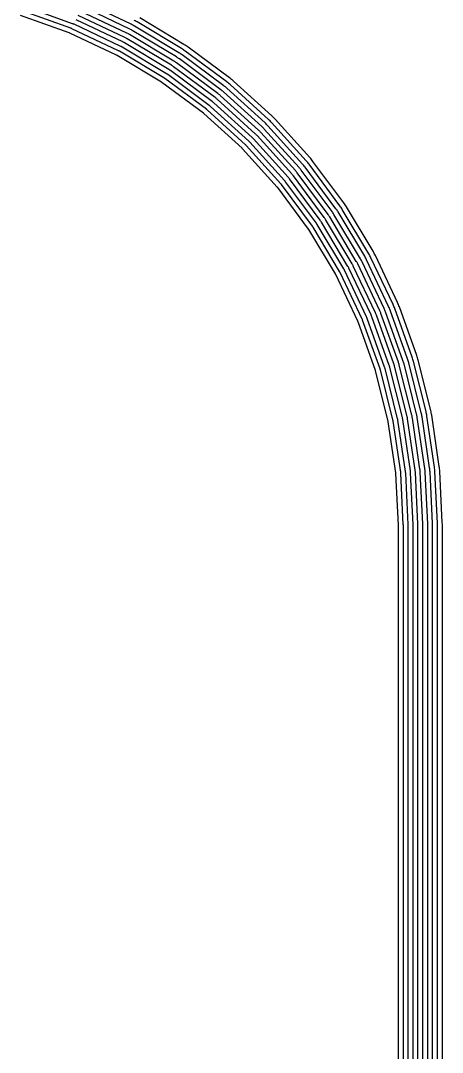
# Model space of a CAD drawing. Header units: metres. Extents: x 1.4 to 44.2, y 0.1 to 33.9.
# Drawn here: x 40.36 to 43.82, y 17.03 to 25.48 of the extents above; entities that cross this region are included whole.
import ezdxf

# ---------------------------------------------------------------- set-up
doc = ezdxf.new("R2010")
doc.units = ezdxf.units.M

msp = doc.modelspace()

# ---------------------------------------------------------------- linework, layer by layer
for points in [[(43.737, 12.707), (43.737, 21.343), (43.7369, 21.3511), (43.7366, 21.3592), (43.7158, 21.7824), (43.7153, 21.7905), (43.7146, 21.7986), (43.7137, 21.8066), (43.7126, 21.8147), (43.6505, 22.2338), (43.6492, 22.2418), (43.6477, 22.2498), (43.646, 22.2577), (43.6442, 22.2656), (43.5412, 22.6766), (43.5391, 22.6845), (43.5369, 22.6923), (43.5344, 22.7), (43.5318, 22.7076), (43.389, 23.1066), (43.3862, 23.1142), (43.3832, 23.1217), (43.38, 23.1292), (43.3766, 23.1365), (43.1955, 23.5196), (43.1919, 23.5269), (43.1882, 23.5341), (43.1843, 23.5412), (43.1802, 23.5482), (42.9623, 23.9116), (42.9581, 23.9185), (42.9537, 23.9253), (42.9491, 23.932), (42.9444, 23.9385), (42.6919, 24.2789), (42.687, 24.2853), (42.682, 24.2917), (42.6768, 24.2979), (42.6714, 24.3039), (42.3868, 24.6179), (42.3813, 24.6238), (42.3756, 24.6296), (42.3698, 24.6353), (42.3639, 24.6408), (42.0499, 24.9254), (42.0439, 24.9308), (42.0377, 24.936), (42.0313, 24.941), (42.0249, 24.9459), (41.6845, 25.1984), (41.678, 25.2031), (41.6713, 25.2077), (41.6645, 25.2121), (41.6576, 25.2163), (41.2942, 25.4342), (41.2872, 25.4383), (41.2801, 25.4422), (41.2729, 25.4459), (41.2656, 25.4495), (40.8825, 25.6306)], [(43.497, 12.707), (43.497, 21.343), (43.497, 21.3452), (43.4969, 21.3474), (43.4761, 21.7707), (43.476, 21.7729), (43.4758, 21.7751), (43.4755, 21.7773), (43.4752, 21.7795), (43.4131, 22.1986), (43.4127, 22.2008), (43.4123, 22.203), (43.4119, 22.2051), (43.4113, 22.2073), (43.3084, 22.6183), (43.3078, 22.6205), (43.3072, 22.6226), (43.3065, 22.6247), (43.3058, 22.6268), (43.1631, 23.0258), (43.1623, 23.0278), (43.1615, 23.0299), (43.1606, 23.0319), (43.1597, 23.0339), (42.9785, 23.417), (42.9775, 23.419), (42.9765, 23.4209), (42.9755, 23.4229), (42.9743, 23.4248), (42.7565, 23.7882), (42.7553, 23.7901), (42.7541, 23.792), (42.7529, 23.7938), (42.7516, 23.7956), (42.4992, 24.1359), (42.4978, 24.1377), (42.4964, 24.1394), (42.495, 24.1411), (42.4936, 24.1428), (42.209, 24.4567), (42.2075, 24.4584), (42.2059, 24.4599), (42.2044, 24.4615), (42.2027, 24.463), (41.8888, 24.7476), (41.8871, 24.749), (41.8854, 24.7504), (41.8837, 24.7518), (41.8819, 24.7532), (41.5416, 25.0056), (41.5398, 25.0069), (41.538, 25.0081), (41.5361, 25.0093), (41.5342, 25.0105), (41.1708, 25.2283), (41.1689, 25.2295), (41.1669, 25.2305), (41.165, 25.2315), (41.163, 25.2325), (40.7799, 25.4137), (40.7779, 25.4146), (40.7759, 25.4155), (40.7738, 25.4163), (40.7718, 25.4171), (40.3728, 25.5598)], [(43.537, 12.707), (43.537, 21.343), (43.537, 21.3462), (43.5369, 21.3494), (43.5161, 21.7726), (43.5159, 21.7758), (43.5156, 21.779), (43.5152, 21.7822), (43.5148, 21.7853), (43.4526, 22.2045), (43.4521, 22.2076), (43.4515, 22.2108), (43.4509, 22.2139), (43.4501, 22.217), (43.3472, 22.628), (43.3464, 22.6311), (43.3455, 22.6342), (43.3445, 22.6372), (43.3435, 22.6403), (43.2007, 23.0392), (43.1996, 23.0422), (43.1984, 23.0452), (43.1972, 23.0481), (43.1958, 23.051), (43.0147, 23.4341), (43.0133, 23.437), (43.0118, 23.4398), (43.0103, 23.4426), (43.0087, 23.4453), (42.7908, 23.8088), (42.7891, 23.8115), (42.7874, 23.8142), (42.7856, 23.8168), (42.7837, 23.8194), (42.5313, 24.1598), (42.5294, 24.1623), (42.5274, 24.1648), (42.5253, 24.1672), (42.5232, 24.1696), (42.2386, 24.4836), (42.2365, 24.4859), (42.2342, 24.4882), (42.2319, 24.4905), (42.2296, 24.4926), (41.9156, 24.7772), (41.9132, 24.7793), (41.9108, 24.7814), (41.9083, 24.7834), (41.9058, 24.7853), (41.5654, 25.0377), (41.5628, 25.0396), (41.5602, 25.0414), (41.5575, 25.0431), (41.5548, 25.0448), (41.1913, 25.2627), (41.1886, 25.2643), (41.1858, 25.2658), (41.183, 25.2673), (41.1801, 25.2687), (40.797, 25.4498), (40.7941, 25.4512), (40.7912, 25.4524), (40.7882, 25.4536), (40.7852, 25.4547), (40.3863, 25.5975)], [(43.657, 12.707), (43.657, 21.343), (43.6569, 21.3491), (43.6567, 21.3553), (43.6359, 21.7785), (43.6355, 21.7846), (43.635, 21.7908), (43.6343, 21.7969), (43.6335, 21.8029), (43.5713, 22.2221), (43.5704, 22.2282), (43.5692, 22.2342), (43.568, 22.2402), (43.5666, 22.2462), (43.4636, 22.6572), (43.462, 22.6631), (43.4603, 22.669), (43.4585, 22.6749), (43.4565, 22.6807), (43.3137, 23.0797), (43.3116, 23.0854), (43.3093, 23.0911), (43.3069, 23.0967), (43.3043, 23.1023), (43.1231, 23.4854), (43.1205, 23.4909), (43.1176, 23.4964), (43.1147, 23.5017), (43.1116, 23.507), (42.8937, 23.8705), (42.8905, 23.8757), (42.8872, 23.8809), (42.8837, 23.8859), (42.8801, 23.8909), (42.6277, 24.2312), (42.624, 24.2361), (42.6201, 24.2409), (42.6162, 24.2456), (42.6121, 24.2502), (42.3275, 24.5642), (42.3234, 24.5687), (42.3191, 24.5731), (42.3147, 24.5774), (42.3102, 24.5815), (41.9962, 24.8661), (41.9916, 24.8702), (41.9869, 24.8741), (41.9821, 24.878), (41.9772, 24.8817), (41.6369, 25.1341), (41.6319, 25.1377), (41.6269, 25.1412), (41.6217, 25.1445), (41.6165, 25.1477), (41.253, 25.3656), (41.2477, 25.3687), (41.2424, 25.3716), (41.2369, 25.3745), (41.2314, 25.3771), (40.8483, 25.5583)], [(43.697, 12.707), (43.697, 21.343), (43.6969, 21.3501), (43.6967, 21.3572), (43.6759, 21.7805), (43.6754, 21.7876), (43.6748, 21.7947), (43.674, 21.8017), (43.6731, 21.8088), (43.6109, 22.228), (43.6098, 22.235), (43.6085, 22.242), (43.607, 22.249), (43.6054, 22.2559), (43.5024, 22.6669), (43.5006, 22.6738), (43.4986, 22.6806), (43.4964, 22.6874), (43.4941, 22.6942), (43.3514, 23.0931), (43.3489, 23.0998), (43.3462, 23.1064), (43.3434, 23.113), (43.3405, 23.1194), (43.1593, 23.5025), (43.1562, 23.5089), (43.1529, 23.5152), (43.1495, 23.5214), (43.1459, 23.5276), (42.928, 23.8911), (42.9243, 23.8971), (42.9204, 23.9031), (42.9164, 23.9089), (42.9122, 23.9147), (42.6598, 24.2551), (42.6555, 24.2607), (42.651, 24.2663), (42.6465, 24.2717), (42.6417, 24.2771), (42.3572, 24.5911), (42.3523, 24.5963), (42.3474, 24.6014), (42.3423, 24.6063), (42.3371, 24.6112), (42.0231, 24.8957), (42.0177, 24.9005), (42.0123, 24.905), (42.0067, 24.9095), (42.0011, 24.9138), (41.6607, 25.1662), (41.6549, 25.1704), (41.6491, 25.1744), (41.6431, 25.1783), (41.6371, 25.182), (41.2736, 25.3999), (41.2674, 25.4035), (41.2612, 25.4069), (41.2549, 25.4102), (41.2485, 25.4133), (40.8654, 25.5945)], [(43.457, 12.707), (43.457, 21.343), (43.457, 21.3442), (43.457, 21.3455), (43.4362, 21.7687), (43.4361, 21.7699), (43.436, 21.7712), (43.4358, 21.7724), (43.4357, 21.7736), (43.3735, 22.1927), (43.3733, 22.194), (43.3731, 22.1952), (43.3728, 22.1964), (43.3725, 22.1976), (43.2696, 22.6086), (43.2693, 22.6098), (43.2689, 22.611), (43.2686, 22.6121), (43.2682, 22.6133), (43.1254, 23.0123), (43.125, 23.0134), (43.1245, 23.0146), (43.124, 23.0157), (43.1235, 23.0168), (42.9423, 23.3999), (42.9418, 23.401), (42.9412, 23.4021), (42.9407, 23.4031), (42.94, 23.4042), (42.7222, 23.7677), (42.7215, 23.7687), (42.7209, 23.7697), (42.7202, 23.7708), (42.7195, 23.7717), (42.467, 24.1121), (42.4663, 24.1131), (42.4655, 24.114), (42.4647, 24.115), (42.4639, 24.1159), (42.1793, 24.4299), (42.1785, 24.4308), (42.1777, 24.4317), (42.1768, 24.4325), (42.1759, 24.4333), (41.8619, 24.7179), (41.861, 24.7187), (41.86, 24.7195), (41.8591, 24.7203), (41.8581, 24.721), (41.5177, 24.9735), (41.5168, 24.9742), (41.5157, 24.9749), (41.5147, 24.9755), (41.5137, 24.9762), (41.1502, 25.194), (41.1491, 25.1947), (41.1481, 25.1952), (41.147, 25.1958), (41.1459, 25.1963), (40.7628, 25.3775), (40.7617, 25.378), (40.7606, 25.3785), (40.7594, 25.379), (40.7583, 25.3794), (40.3593, 25.5222)], [(43.577, 12.707), (43.577, 21.343), (43.577, 21.3472), (43.5768, 21.3514), (43.556, 21.7746), (43.5558, 21.7788), (43.5554, 21.7829), (43.5549, 21.7871), (43.5544, 21.7912), (43.4922, 22.2104), (43.4915, 22.2145), (43.4908, 22.2186), (43.4899, 22.2227), (43.4889, 22.2267), (43.386, 22.6378), (43.3849, 22.6418), (43.3838, 22.6458), (43.3825, 22.6498), (43.3811, 22.6537), (43.2384, 23.0527), (43.2369, 23.0566), (43.2354, 23.0605), (43.2337, 23.0643), (43.232, 23.0681), (43.0508, 23.4512), (43.049, 23.4549), (43.0471, 23.4586), (43.0451, 23.4623), (43.043, 23.4659), (42.8251, 23.8294), (42.8229, 23.8329), (42.8206, 23.8364), (42.8183, 23.8399), (42.8158, 23.8432), (42.5634, 24.1836), (42.5609, 24.1869), (42.5583, 24.1902), (42.5556, 24.1934), (42.5528, 24.1965), (42.2683, 24.5105), (42.2654, 24.5135), (42.2625, 24.5165), (42.2595, 24.5194), (42.2565, 24.5223), (41.9425, 24.8068), (41.9394, 24.8096), (41.9362, 24.8123), (41.9329, 24.8149), (41.9296, 24.8174), (41.5892, 25.0698), (41.5859, 25.0723), (41.5824, 25.0746), (41.5789, 25.0769), (41.5754, 25.0791), (41.2119, 25.297), (41.2083, 25.2991), (41.2046, 25.3011), (41.2009, 25.303), (41.1972, 25.3048), (40.8141, 25.486)], [(43.617, 12.707), (43.617, 21.343), (43.6169, 21.3482), (43.6168, 21.3533), (43.596, 21.7766), (43.5957, 21.7817), (43.5952, 21.7868), (43.5946, 21.792), (43.5939, 21.7971), (43.5318, 22.2162), (43.531, 22.2213), (43.53, 22.2264), (43.5289, 22.2314), (43.5277, 22.2364), (43.4248, 22.6475), (43.4235, 22.6525), (43.422, 22.6574), (43.4205, 22.6623), (43.4188, 22.6672), (43.276, 23.0662), (43.2743, 23.071), (43.2723, 23.0758), (43.2703, 23.0805), (43.2682, 23.0852), (43.087, 23.4683), (43.0847, 23.4729), (43.0824, 23.4775), (43.0799, 23.482), (43.0773, 23.4865), (42.8594, 23.8499), (42.8567, 23.8543), (42.8539, 23.8586), (42.851, 23.8629), (42.848, 23.8671), (42.5955, 24.2074), (42.5924, 24.2115), (42.5892, 24.2155), (42.5859, 24.2195), (42.5825, 24.2233), (42.2979, 24.5373), (42.2944, 24.5411), (42.2908, 24.5448), (42.2871, 24.5484), (42.2833, 24.5519), (41.9693, 24.8365), (41.9655, 24.8399), (41.9615, 24.8432), (41.9575, 24.8464), (41.9534, 24.8495), (41.6131, 25.102), (41.6089, 25.105), (41.6046, 25.1079), (41.6003, 25.1107), (41.5959, 25.1134), (41.2325, 25.3313), (41.228, 25.3339), (41.2235, 25.3364), (41.2189, 25.3387), (41.2143, 25.341), (40.8312, 25.5222)], [(43.777, 12.707), (43.777, 21.343), (43.7769, 21.3521), (43.7766, 21.3612), (43.7558, 21.7844), (43.7552, 21.7935), (43.7544, 21.8025), (43.7534, 21.8115), (43.7522, 21.8205), (43.69, 22.2397), (43.6886, 22.2487), (43.6869, 22.2576), (43.6851, 22.2665), (43.683, 22.2753), (43.58, 22.6864), (43.5777, 22.6951), (43.5751, 22.7039), (43.5724, 22.7125), (43.5695, 22.7211), (43.4267, 23.1201), (43.4235, 23.1286), (43.4202, 23.137), (43.4166, 23.1454), (43.4128, 23.1536), (43.2316, 23.5367), (43.2276, 23.5449), (43.2235, 23.5529), (43.2191, 23.5609), (43.2145, 23.5687), (42.9967, 23.9322), (42.9919, 23.9399), (42.9869, 23.9475), (42.9818, 23.955), (42.9765, 23.9624), (42.7241, 24.3027), (42.7186, 24.31), (42.7129, 24.317), (42.707, 24.324), (42.701, 24.3308), (42.4165, 24.6448), (42.4103, 24.6514), (42.4039, 24.6579), (42.3974, 24.6643), (42.3908, 24.6705), (42.0768, 24.955), (42.07, 24.961), (42.063, 24.9669), (42.056, 24.9726), (42.0487, 24.9781), (41.7084, 25.2305), (41.701, 25.2358), (41.6935, 25.2409), (41.6859, 25.2459), (41.6782, 25.2507), (41.3147, 25.4685), (41.3069, 25.4731), (41.2989, 25.4775), (41.2909, 25.4816)], [(43.817, 12.707), (43.817, 21.343), (43.8169, 21.3531), (43.8165, 21.3631), (43.7957, 21.7864), (43.7951, 21.7964), (43.7942, 21.8064), (43.7931, 21.8164), (43.7918, 21.8264), (43.7296, 22.2456), (43.728, 22.2555), (43.7262, 22.2654), (43.7241, 22.2752), (43.7218, 22.285), (43.6188, 22.6961), (43.6162, 22.7058), (43.6134, 22.7155), (43.6104, 22.7251), (43.6071, 22.7346), (43.4644, 23.1336), (43.4609, 23.143), (43.4571, 23.1523), (43.4532, 23.1616), (43.449, 23.1707), (43.2678, 23.5538), (43.2634, 23.5628), (43.2587, 23.5718), (43.2539, 23.5806), (43.2488, 23.5893), (43.031, 23.9527), (43.0257, 23.9613), (43.0202, 23.9697), (43.0145, 23.978), (43.0086, 23.9862), (42.7562, 24.3266), (42.7501, 24.3346), (42.7438, 24.3424), (42.7373, 24.3501), (42.7307, 24.3577), (42.4461, 24.6716), (42.4392, 24.679), (42.4322, 24.6862), (42.425, 24.6932), (42.4176, 24.7001), (42.1037, 24.9847), (42.0961, 24.9913), (42.0884, 24.9978), (42.0806, 25.0041), (42.0726, 25.0102), (41.7322, 25.2626), (41.724, 25.2685), (41.7157, 25.2742), (41.7073, 25.2797), (41.6987, 25.285), (41.3353, 25.5028)]]:
    msp.add_lwpolyline(points)

doc.saveas('drawing.dxf')
